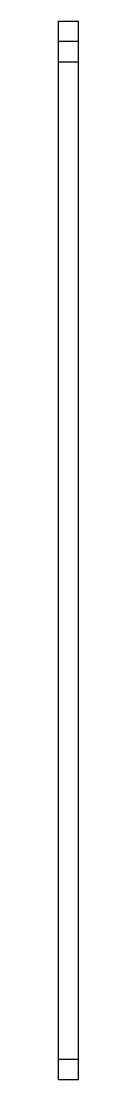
# Paper-space layout '_右视' of a CAD drawing. Header units: millimetres. Extents: x -2 to 0, y 0 to 104.
import ezdxf

# ---------------------------------------------------------------- set-up
doc = ezdxf.new("R2010")
doc.units = ezdxf.units.MM

psp = doc.layouts.new('_右视')

# ---------------------------------------------------------------- linework, layer by layer
at = {"color": 7, "linetype": 'Continuous', "lineweight": 25}
for p, q in [((-2, 0), (-2, 104)), ((-2, 104), (0, 104)), ((0, 0), (0, 104)), ((0, 102), (-2, 102)), ((-2, 100), (0, 100)), ((0, 2), (-2, 2)), ((0, 0), (-2, 0))]:
    psp.add_line(p, q, dxfattribs=at)

doc.saveas('drawing.dxf')
